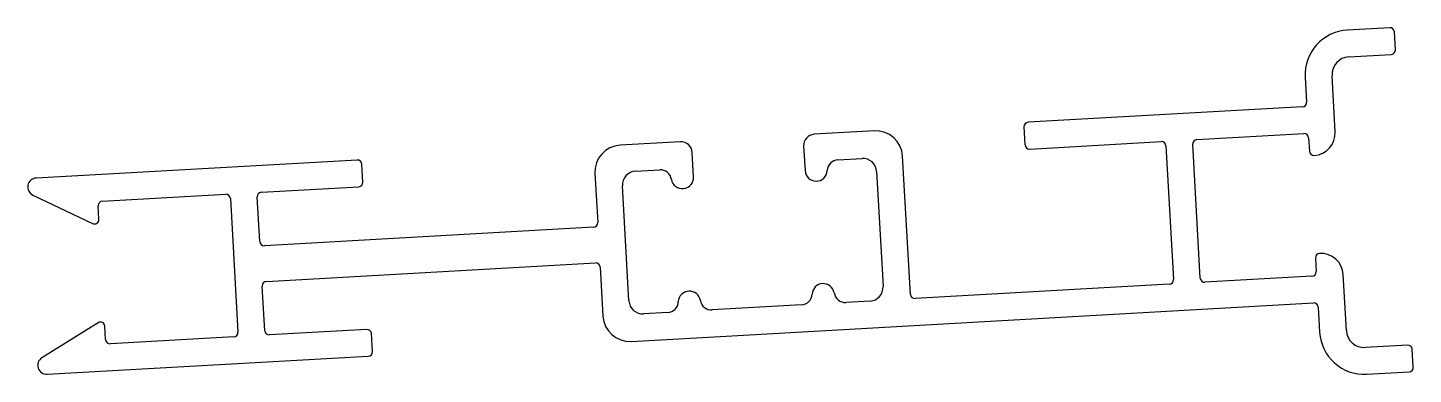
# Model space of a CAD drawing. Extents: x 0.9 to 79.7, y 4.3 to 24.
import ezdxf

# ---------------------------------------------------------------- set-up
doc = ezdxf.new("R2010")
doc.units = 0
doc.layers.get('0').update_dxf_attribs({"linetype": 'CONTINUOUS'})

msp = doc.modelspace()

# ---------------------------------------------------------------- linework, layer by layer
for p, q in [((78.352, 24.012), (75.943, 23.876)), ((78.677, 22.758), (78.62, 23.773)), ((76.029, 22.355), (78.438, 22.49)), ((75.251, 18.088), (75.072, 21.283)), ((73.55, 21.198), (73.63, 19.777)), ((73.391, 19.51), (57.794, 18.632)), ((49.045, 18.139), (45.621, 17.947)), ((57.555, 18.364), (57.612, 17.35)), ((38.013, 17.519), (34.59, 17.326)), ((57.88, 17.11), (65.361, 17.531)), ((67.579, 9.77), (67.15, 17.378)), ((67.39, 17.645), (73.476, 17.988)), ((73.744, 17.749), (73.787, 16.988)), ((38.762, 15.526), (38.683, 16.92)), ((45.023, 17.277), (45.102, 15.882)), ((46.969, 16.496), (48.345, 16.574)), ((51.095, 8.842), (50.652, 16.703)), ((65.629, 17.292), (66.057, 9.684)), ((19.635, 16.484), (1.376, 15.457)), ((19.96, 15.231), (19.903, 16.245)), ((35.462, 15.849), (36.838, 15.926)), ((49.175, 15.832), (49.543, 9.289)), ((33.154, 15.719), (33.311, 12.929)), ((35.088, 8.475), (34.72, 15.018)), ((1.186, 14.491), (4.579, 12.87)), ((5.139, 14.142), (12.156, 14.537)), ((12.424, 14.298), (12.852, 6.69)), ((14.088, 11.847), (13.945, 14.383)), ((14.185, 14.651), (19.721, 14.963)), ((4.942, 13.113), (4.9, 13.874)), ((33.072, 12.661), (14.356, 11.608)), ((14.47, 9.579), (33.186, 10.632)), ((33.454, 10.393), (33.611, 7.604)), ((74.129, 10.901), (74.172, 10.141)), ((73.933, 9.873), (67.846, 9.53)), ((75.888, 6.777), (75.708, 9.973)), ((14.374, 6.775), (14.231, 9.311)), ((65.818, 9.416), (51.363, 8.603)), ((44.902, 8.239), (39.817, 7.953)), ((45.618, 6.753), (74.018, 8.351)), ((48.801, 8.458), (47.425, 8.381)), ((74.286, 8.112), (74.366, 6.692)), ((4.897, 7.228), (1.706, 5.237)), ((37.294, 7.811), (35.918, 7.733)), ((5.328, 6.266), (5.285, 7.027)), ((12.613, 6.422), (5.596, 6.027)), ((20.177, 6.848), (14.641, 6.536)), ((20.502, 5.594), (20.445, 6.608)), ((35.218, 6.168), (39.271, 6.396)), ((39.271, 6.396), (45.618, 6.753)), ((79.369, 5.956), (76.959, 5.82)), ((79.693, 4.702), (79.636, 5.716)), ((2.004, 4.298), (20.263, 5.326)), ((77.045, 4.298), (79.454, 4.434))]:
    msp.add_line(p, q)
for centre, radius, start, end in [((76.086, 21.34), 2.54, 93.22103, 183.22103), ((78.367, 23.758), 0.254, 3.22103, 93.22103), ((76.086, 21.34), 1.016, 93.22103, 183.22103), ((78.424, 22.744), 0.254, 273.22103, 3.22103), ((73.376, 19.763), 0.254, 273.22103, 3.22103), ((49.131, 16.618), 1.524, 3.22103, 93.22103), ((57.808, 18.378), 0.254, 93.22103, 183.22103), ((38.049, 16.885), 0.635, 3.22103, 93.22103), ((45.657, 17.313), 0.635, 93.22103, 183.22103), ((57.866, 17.364), 0.254, 183.22103, 273.22103), ((65.375, 17.278), 0.254, 3.22103, 93.22103), ((67.404, 17.392), 0.254, 93.22103, 183.22103), ((73.49, 17.734), 0.254, 3.22103, 93.22103), ((73.983, 18.016), 1.27, 273.22103, 3.22103), ((34.676, 15.804), 1.524, 93.22103, 183.22103), ((48.389, 15.787), 0.787, 3.22103, 93.22103), ((74.04, 17.002), 0.254, 183.22103, 273.22103), ((19.649, 16.231), 0.254, 3.22103, 93.22103), ((35.506, 15.062), 0.787, 93.22103, 183.22103), ((36.873, 15.292), 0.635, 8.08623, 93.22103), ((45.736, 15.918), 0.635, 183.22103, 356.60654), ((47.004, 15.862), 0.635, 93.22103, 178.35583), ((1.405, 14.95), 0.508, 93.22103, 244.4654), ((19.706, 15.216), 0.254, 273.22103, 3.22103), ((38.128, 15.49), 0.635, 189.83552, 3.22103), ((12.17, 14.283), 0.254, 3.22103, 93.22103), ((14.199, 14.398), 0.254, 93.22103, 183.22103), ((5.153, 13.889), 0.254, 93.22103, 183.22103), ((4.689, 13.099), 0.254, 244.4654, 3.22103), ((33.057, 12.915), 0.254, 273.22103, 3.22103), ((14.342, 11.862), 0.254, 183.22103, 273.22103), ((74.383, 10.916), 0.254, 93.22103, 183.22103), ((74.44, 9.901), 1.27, 3.22103, 93.22103), ((33.2, 10.379), 0.254, 3.22103, 93.22103), ((14.484, 9.326), 0.254, 93.22103, 183.22103), ((65.803, 9.67), 0.254, 273.22103, 3.22103), ((67.832, 9.784), 0.254, 183.22103, 273.22103), ((73.919, 10.126), 0.254, 273.22103, 3.22103), ((38.527, 8.389), 0.635, 9.83552, 176.60654), ((44.867, 8.873), 0.635, 273.22103, 358.35583), ((46.135, 8.817), 0.635, 9.83552, 176.60654), ((47.39, 9.015), 0.635, 188.08623, 273.22103), ((48.757, 9.245), 0.787, 273.22103, 3.22103), ((51.348, 8.856), 0.254, 183.22103, 273.22103), ((35.874, 8.52), 0.787, 183.22103, 273.22103), ((37.259, 8.445), 0.635, 273.22103, 358.35583), ((39.782, 8.587), 0.635, 188.08623, 273.22103), ((74.033, 8.098), 0.254, 3.22103, 93.22103), ((5.031, 7.013), 0.254, 3.22103, 121.97666), ((35.132, 7.689), 1.524, 183.22103, 273.22103), ((12.598, 6.675), 0.254, 273.22103, 3.22103), ((14.627, 6.79), 0.254, 183.22103, 273.22103), ((20.192, 6.594), 0.254, 3.22103, 93.22103), ((76.902, 6.834), 2.54, 183.22103, 273.22103), ((76.902, 6.834), 1.016, 183.22103, 273.22103), ((5.581, 6.281), 0.254, 183.22103, 273.22103), ((20.249, 5.58), 0.254, 273.22103, 3.22103), ((79.383, 5.702), 0.254, 3.22103, 93.22103), ((1.975, 4.806), 0.508, 121.97666, 273.22103), ((79.44, 4.688), 0.254, 273.22103, 3.22103)]:
    msp.add_arc(centre, radius, start, end)

doc.saveas('drawing.dxf')
